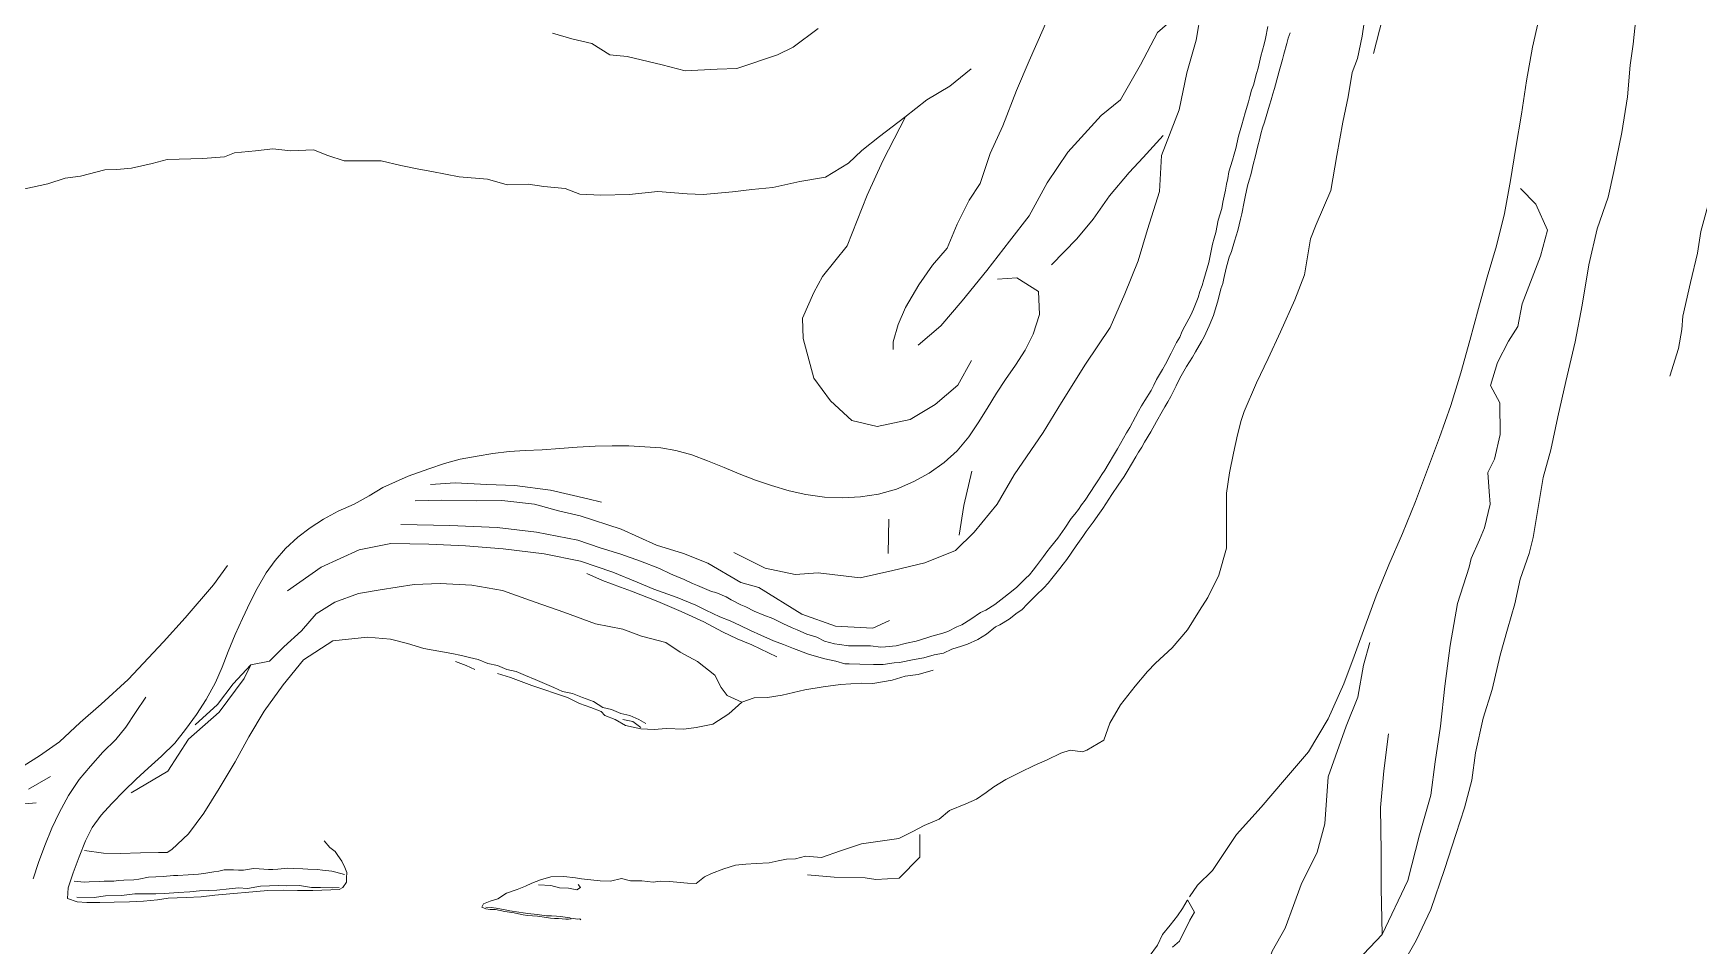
# Model space of a CAD drawing. Extents: x 683321 to 688873, y 7661944 to 7668387.
# Drawn here: x 685194.4 to 685610.5, y 7665396.5 to 7665624.4 of the extents above; entities that cross this region are included whole.
import ezdxf

# ---------------------------------------------------------------- set-up
doc = ezdxf.new("R2010")
doc.units = 0
doc.header["$MEASUREMENT"] = 0
doc.layers.add('01 CRESTA_Line', color=3, linetype='Continuous', lineweight=20)

msp = doc.modelspace()

# ---------------------------------------------------------------- linework, layer by layer
at = {"layer": '01 CRESTA_Line'}
for points in [[(685409.27, 7665545.47, 4226.47), (685409.26, 7665547.36, 4227.82), (685410.5, 7665551.67, 4228.72), (685412.33, 7665555.91, 4229.86), (685415.65, 7665561.63, 4231), (685419.08, 7665566.51, 4231.53), (685422.77, 7665570.76, 4231.94), (685425.22, 7665576.76, 4232.76), (685428.27, 7665582.71, 4232.97), (685431.02, 7665586.95, 4233.49), (685433.51, 7665594.44, 4234.38), (685436.63, 7665601.3, 4235.21), (685440.05, 7665610.16, 4236.26), (685443.25, 7665617.56, 4237.43), (685446.75, 7665625.45, 4238.26), (685449.58, 7665632, 4238.82), (685452.23, 7665637.48, 4238.64), (685455.66, 7665642.46, 4238.08), (685459.24, 7665647.72, 4237.6)], [(685527.38, 7665629.98, 4201.29), (685526.44, 7665623.74, 4200.92), (685525.31, 7665618.11, 4201), (685523.98, 7665614.64, 4200.7), (685522.91, 7665608.54, 4200.3), (685521.63, 7665602.24, 4200.03), (685520.15, 7665593.88, 4199.61), (685518.63, 7665585.18, 4199.29), (685514.93, 7665576.67, 4199.63), (685513.5, 7665573.07, 4199.21), (685512.01, 7665564.1, 4198.92), (685509.6, 7665557.87, 4198.93), (685506.01, 7665549.84, 4198.85), (685502.99, 7665543.22, 4198.61), (685500.04, 7665537.09, 4198.7), (685496.93, 7665529.93, 4197.7), (685496.17, 7665527.72, 4197.83), (685495.3, 7665524.13, 4198.07), (685494.27, 7665519.54, 4198.13), (685493.27, 7665514.64, 4197.93), (685492.52, 7665509.59, 4197.98), (685492.52, 7665502.29, 4198.84), (685492.52, 7665495.78, 4198.85), (685490.59, 7665489.05, 4198.5), (685487.9, 7665483.47, 4198.46), (685485.84, 7665480.28, 4198.48), (685482.84, 7665475.4, 4198.27), (685478.95, 7665470.95, 4198.55), (685474.81, 7665467.1, 4198.49), (685472.79, 7665464.97, 4198.7), (685469.73, 7665461.37, 4198.83), (685466.06, 7665456.7, 4198.65), (685463.36, 7665452.14, 4198.17), (685461.93, 7665447.82, 4197.95), (685457.67, 7665445.34, 4197.79), (685456.61, 7665444.98, 4197.29), (685453.51, 7665445.34, 4197.23), (685451.16, 7665444.6, 4197.21), (685447.72, 7665442.97, 4197.3), (685444.53, 7665441.54, 4197), (685441.08, 7665439.84, 4197.56), (685437.41, 7665437.99, 4197.45), (685434.43, 7665436.23, 4197.46), (685432.49, 7665434.77, 4197.47), (685430.05, 7665433.1, 4198.02), (685427.44, 7665431.99, 4198.38), (685423.34, 7665430.27, 4198.3), (685420.76, 7665428.14, 4198.22), (685417.04, 7665426.52, 4198.14), (685414.22, 7665425.04, 4198.54), (685410.65, 7665423.27, 4197.99), (685407.21, 7665422.82, 4198.14), (685401.38, 7665421.95, 4198.13), (685396.08, 7665420.2, 4197.85), (685391.39, 7665418.51, 4197.92), (685387.4, 7665418.84, 4197.41), (685384.83, 7665418.23, 4196.29), (685382.6, 7665418.15, 4196.44), (685380.52, 7665417.73, 4196.33), (685378.29, 7665417.19, 4196.18), (685375.02, 7665417.01, 4196.2), (685372.47, 7665416.89, 4195.95), (685369.86, 7665416.64, 4195.85), (685366.96, 7665415.69, 4195.59), (685363.9, 7665414.58, 4195.13), (685362.14, 7665413.68, 4194.54), (685360.06, 7665412.07, 4193.7), (685357.87, 7665412.16, 4193.4), (685353.36, 7665412.53, 4193.28), (685351.04, 7665412.65, 4193.83), (685349.29, 7665412.41, 4193.82), (685346.49, 7665412.7, 4193.74), (685343.68, 7665412.74, 4194.19), (685341.36, 7665413.28, 4193.98), (685338.64, 7665412.62, 4193.89), (685336.08, 7665412.69, 4193.53), (685331.38, 7665413.18, 4193.47), (685329.91, 7665413.46, 4192.39), (685326.96, 7665413.82, 4191.91), (685323.77, 7665413.69, 4191.86), (685321.15, 7665412.94, 4191.84), (685318.99, 7665412.13, 4191.83), (685317.37, 7665411.36, 4191.82), (685315.3, 7665410.52, 4191.81), (685312.68, 7665409.6, 4191.79), (685310.52, 7665408.22, 4191.76), (685308.58, 7665407.64, 4191.74), (685306.93, 7665407.01, 4191.7), (685306.52, 7665406.14, 4191.64), (685307.46, 7665405.75, 4191.48), (685308.59, 7665405.59, 4191.49), (685309.87, 7665405.52, 4191.43), (685311.09, 7665405.3, 4191.38), (685312.24, 7665405.07, 4191.41), (685314.58, 7665404.69, 4191.38), (685315.69, 7665404.44, 4191.38), (685316.85, 7665404.23, 4191.43), (685317.94, 7665404.03, 4191.45), (685319.17, 7665403.99, 4191.44), (685320.42, 7665403.88, 4191.41), (685322.63, 7665403.59, 4191.35), (685323.64, 7665403.38, 4191.4), (685324.62, 7665403.27, 4191.39), (685325.66, 7665403.27, 4191.34), (685327.46, 7665403.18, 4191.3), (685328.15, 7665403.13, 4191.36), (685329.41, 7665403.29, 4191.17), (685330.42, 7665403.14, 4190.86), (685331.02, 7665403.23, 4190.08), (685331.23, 7665403.01, 4190.59)], [(685369.44, 7665494.73, 4201.1), (685377.3, 7665490.82, 4202.24), (685384.81, 7665489.28, 4204.14), (685390.53, 7665489.64, 4204.97), (685401.05, 7665488.43, 4206.46), (685409.18, 7665490.23, 4208.33), (685417.2, 7665492.17, 4208.46), (685424.83, 7665495.21, 4209.68), (685429.54, 7665499.82, 4209.65), (685435.24, 7665506.84, 4210.44), (685439.53, 7665514.15, 4210.67), (685446.72, 7665524.71, 4210.54), (685451.34, 7665532.22, 4211.47), (685457.36, 7665541.82, 4211.98), (685463.5, 7665550.94, 4211.89), (685467.11, 7665559.38, 4212.5), (685470.51, 7665567.58, 4213.41), (685472.77, 7665575.43, 4213.99), (685475.81, 7665584.9, 4214.8), (685476.27, 7665593.88, 4216.87), (685480.73, 7665605.31, 4215.32), (685482.64, 7665614.54, 4214.94), (685484.95, 7665622.75, 4216.12), (685486.21, 7665630.06, 4217.64)], [(685482.11, 7665630.51, 4219.36), (685475.27, 7665624.64, 4220.59), (685471.1, 7665616.56, 4220.79), (685466.03, 7665607.81, 4221.55), (685461.27, 7665603.9, 4222.81), (685452.93, 7665594.73, 4224.89), (685447.71, 7665587.11, 4225.48), (685443.25, 7665578.84, 4224.82), (685438.3, 7665572.48, 4224.53), (685432.7, 7665565.15, 4224.43), (685426.48, 7665557.57, 4224.48), (685421.19, 7665551.33, 4224.82), (685415.5, 7665546.55, 4225.2)], [(685502.84, 7665626.1, 4199.36), (685502.29, 7665623.14, 4199.25), (685501.98, 7665621.68, 4199.28), (685501.15, 7665618.73, 4199.17), (685500.44, 7665615.7, 4199.1), (685500, 7665614.37, 4199.12), (685499.27, 7665611.48, 4198.98), (685498.81, 7665610.23, 4199.04), (685498.34, 7665608.64, 4198.89), (685498.02, 7665607.3, 4198.86), (685497.21, 7665604.53, 4198.82), (685496.81, 7665603.06, 4198.74), (685496.38, 7665601.59, 4198.67), (685495.56, 7665598.73, 4198.61), (685494.9, 7665595.69, 4198.49), (685494.45, 7665594.26, 4198.38), (685494.03, 7665592.7, 4198.33), (685493.17, 7665589.79, 4198.21), (685492.86, 7665588.15, 4198.24), (685492.55, 7665586.72, 4198.2), (685492.33, 7665585.26, 4198.17), (685491.67, 7665582.23, 4198.07), (685491.38, 7665580.67, 4198.08), (685490.5, 7665577.78, 4197.98), (685489.86, 7665574.71, 4197.98), (685489.44, 7665573.28, 4197.87), (685489.02, 7665571.77, 4197.85), (685488.12, 7665567.21, 4197.55), (685487.3, 7665564.37, 4197.49), (685486.91, 7665562.91, 4197.51), (685486.46, 7665561.42, 4197.43), (685485.89, 7665559.92, 4197.38), (685485.44, 7665558.43, 4197.36), (685484.31, 7665555.51, 4197.28), (685483.62, 7665554.03, 4197.27), (685482.1, 7665551.3, 4197.16), (685481.49, 7665549.99, 4197.14), (685480.9, 7665548.55, 4197.12), (685480.05, 7665547.18, 4197.13), (685478.71, 7665544.54, 4197.05), (685477.3, 7665541.81, 4197.05), (685476.56, 7665540.47, 4197.02), (685475.08, 7665537.91, 4196.94), (685474.4, 7665536.5, 4196.92), (685473.69, 7665535.22, 4196.87), (685472.14, 7665532.68, 4196.86), (685471.35, 7665531.38, 4196.89), (685470.58, 7665530.03, 4196.77), (685469.84, 7665528.65, 4196.78), (685468.38, 7665525.99, 4196.76), (685467.57, 7665524.61, 4196.79), (685465.35, 7665520.67, 4196.75), (685464.57, 7665519.42, 4196.72), (685462.99, 7665516.69, 4196.64), (685462.19, 7665515.33, 4196.68), (685461.39, 7665514.21, 4196.58), (685460.53, 7665512.88, 4196.57), (685459.72, 7665511.61, 4196.51), (685457.21, 7665507.84, 4196.41), (685456.36, 7665506.66, 4196.36), (685455.58, 7665505.5, 4196.39), (685454.64, 7665504.3, 4196.41), (685453.74, 7665503.19, 4196.34), (685452.16, 7665500.83, 4196.3), (685450.37, 7665498.32, 4196.25), (685448.57, 7665496.07, 4196.27), (685447.63, 7665494.9, 4196.3), (685446.79, 7665493.76, 4196.3), (685445.07, 7665491.43, 4196.23), (685444.21, 7665490.28, 4196.22), (685443.3, 7665489.17, 4196.12), (685442.32, 7665488.21, 4196.04), (685440.15, 7665486.1, 4196.17), (685439.21, 7665485.33, 4196.14), (685436.92, 7665483.51, 4196.08), (685434.67, 7665481.73, 4196.01), (685432.42, 7665480.33, 4195.95), (685431.08, 7665479.71, 4195.91), (685428.66, 7665478.11, 4195.85), (685426.43, 7665476.69, 4195.79), (685425.16, 7665476.19, 4195.75), (685422.91, 7665474.96, 4195.69), (685421.69, 7665474.62, 4195.66), (685418.93, 7665473.81, 4195.6), (685417.7, 7665473.38, 4195.57), (685415.03, 7665472.57, 4195.5), (685412.59, 7665472.05, 4195.44), (685410.02, 7665471.46, 4195.38), (685407.37, 7665471.13, 4195.32), (685406.18, 7665471.08, 4195.29), (685403.62, 7665471.46, 4195.23), (685400.8, 7665471.39, 4195.17), (685398.11, 7665471.42, 4195.11), (685395.82, 7665471.72, 4195.05), (685394.64, 7665471.9, 4195.02), (685392.08, 7665472.62, 4194.96), (685390.19, 7665473.55, 4194.91), (685387.7, 7665474.37, 4194.85), (685385.3, 7665475.39, 4194.79), (685384.04, 7665475.93, 4194.76), (685381.7, 7665476.99, 4194.7), (685379.23, 7665478.23, 4194.64), (685376.97, 7665479.09, 4194.58), (685374.56, 7665480.12, 4194.52), (685372.42, 7665481.19, 4194.46), (685371.24, 7665481.69, 4194.43), (685368.82, 7665482.93, 4194.37), (685367.54, 7665483.64, 4194.34), (685364.94, 7665484.71, 4194.27), (685363.84, 7665485.03, 4194.25), (685360.4, 7665486.46, 4194.16), (685359.16, 7665487.01, 4194.13), (685356.87, 7665488.1, 4194.07), (685355.84, 7665488.49, 4194.04), (685353.62, 7665489.42, 4193.99), (685350.88, 7665490.72, 4193.92), (685346.14, 7665492.6, 4193.88), (685341.25, 7665494.34, 4193.77), (685336.1, 7665495.92, 4193.71), (685330.51, 7665497.82, 4193.65), (685320.17, 7665499.79, 4193.5), (685310.32, 7665500.95, 4193.3), (685298.51, 7665501.5, 4193.12), (685286.26, 7665501.71, 4192.92)], [(685324.15, 7665624.46, 4248.63), (685328.99, 7665623.04, 4248.85), (685333.99, 7665621.86, 4248.99), (685338.46, 7665619.09, 4248.8), (685342.82, 7665618.61, 4246.88), (685351.51, 7665616.58, 4247.55), (685357.27, 7665615.06, 4247.66), (685365.32, 7665615.46, 4247.79), (685370.22, 7665615.67, 4247.7), (685380.35, 7665619.02, 4247.39), (685384.27, 7665620.93, 4247.03), (685390.52, 7665625.63, 4246.63)], [(685483.32, 7665408.69, 4193.4), (685485.28, 7665411.67, 4193.91), (685489.02, 7665415.29, 4193.97), (685495.03, 7665424.25, 4193.61), (685501.19, 7665431.13, 4193.71), (685507.07, 7665437.94, 4193.69), (685513.03, 7665444.97, 4193.52), (685517.94, 7665453.17, 4193.55), (685521.86, 7665461.93, 4193.72), (685524.43, 7665468.82, 4193.8), (685527.08, 7665476.2, 4193.76), (685529.97, 7665483.91, 4193.66), (685533.12, 7665491.65, 4193.68), (685536.55, 7665499.47, 4193.62), (685539.76, 7665507.46, 4193.46), (685542.74, 7665515.44, 4193.46), (685545.73, 7665523.44, 4193.45), (685548.63, 7665531.49, 4193.41), (685551.13, 7665539.64, 4193.48), (685553.35, 7665547.73, 4193.5), (685555.52, 7665555.7, 4193.59), (685557.68, 7665563.51, 4193.57), (685560.03, 7665571.32, 4193.39), (685561.99, 7665579.44, 4193.35), (685563.51, 7665587.66, 4193.31), (685564.83, 7665595.87, 4193.33), (685566.23, 7665604.2, 4193.27), (685567.5, 7665612.59, 4193.38), (685568.97, 7665620.94, 4193.36), (685570.89, 7665629.36, 4193.2)], [(685531.53, 7665628.1, 4199.19), (685529.3, 7665619.38, 4199.27)], [(685594.79, 7665628.13, 4173.09), (685594.16, 7665621.72, 4173.09), (685593.39, 7665616.46, 4175.55), (685592.75, 7665608.59, 4175.46), (685591.35, 7665599.63, 4175.12), (685589.34, 7665589.92, 4175.15), (685587.93, 7665583.48, 4175.56), (685585.12, 7665575.62, 4175.74), (685583.06, 7665566.63, 4175.92), (685581.38, 7665556.51, 4176.67), (685579.69, 7665547.34, 4175.89), (685577.34, 7665537.43, 4175.74), (685575.32, 7665528.63, 4175.58), (685573.61, 7665520.41, 4175.54), (685571.68, 7665513.46, 4175.76), (685570.16, 7665504.49, 4175.86), (685569.14, 7665498.45, 4176.2), (685568.13, 7665494.51, 4177.89), (685565.89, 7665488.1, 4177.07), (685564.55, 7665481.9, 4176.08), (685562.75, 7665475.59, 4175.83), (685560.92, 7665469.12, 4175.52), (685558.93, 7665460.49, 4175.43), (685556.7, 7665453.34, 4175.3), (685554.75, 7665444.68, 4175.34), (685553.81, 7665437.89, 4175.03), (685552.04, 7665430.96, 4175.21), (685549.84, 7665424.26, 4175.19), (685546.98, 7665415.55, 4175.16), (685543.61, 7665405.55, 4175.12), (685539.95, 7665397.83, 4175.1), (685535.91, 7665390.84, 4175.07)], [(685603.31, 7665538.77, 4145.74), (685605.46, 7665545.68, 4145.58), (685606.27, 7665550.48, 4145.96), (685606.53, 7665553.74, 4146.05), (685608.49, 7665562.2, 4146.52), (685610.2, 7665569.47, 4145.94), (685611.02, 7665574.94, 4145.62), (685613.08, 7665582.24, 4145.47), (685614.24, 7665587.12, 4145.43), (685617.13, 7665593.86, 4145.2), (685619.02, 7665601.76, 4145.02), (685620.99, 7665611.65, 4145.12), (685622.67, 7665620.57, 4145.11), (685623.78, 7665627.09, 4145.2)], [(685257.92, 7665485.2, 4191.91), (685266.36, 7665491.1, 4192.17), (685275.85, 7665495.38, 4192.49), (685283.8, 7665497.01, 4192.67), (685293.23, 7665496.83, 4192.83), (685302.42, 7665496.42, 4193.02), (685311.83, 7665495.63, 4193.28), (685322.04, 7665494.4, 4193.42), (685331.14, 7665492.57, 4193.63), (685339.24, 7665489.84, 4193.67), (685345.33, 7665487.36, 4193.73), (685349.45, 7665485.58, 4193.84), (685355.28, 7665483.48, 4193.98), (685359.94, 7665481.61, 4194.1), (685362.46, 7665480.36, 4194.16), (685366, 7665478.65, 4194.25), (685368.52, 7665477.63, 4194.31), (685371.04, 7665476.53, 4194.38), (685373.63, 7665475.24, 4194.44), (685376.24, 7665474.09, 4194.51), (685379.4, 7665472.67, 4194.59), (685381.87, 7665471.72, 4194.65), (685384.37, 7665470.72, 4194.71), (685388.12, 7665469.32, 4194.8), (685389.53, 7665468.94, 4194.84), (685392.2, 7665468.16, 4194.9), (685394.9, 7665467.55, 4194.97), (685397.15, 7665466.94, 4195.02), (685398.3, 7665466.96, 4195.05), (685400.93, 7665466.87, 4195.11), (685404.34, 7665466.77, 4195.19), (685406.8, 7665466.73, 4195.24), (685409.53, 7665467.14, 4195.31), (685410.83, 7665467.28, 4195.34), (685414.55, 7665467.97, 4195.42), (685416.95, 7665468.39, 4195.48), (685419.51, 7665469.14, 4195.54), (685421.82, 7665469.59, 4195.6), (685423.89, 7665470.6, 4195.65), (685426.37, 7665471.37, 4195.71), (685427.8, 7665471.84, 4195.74), (685430.41, 7665473.03, 4195.81), (685432.58, 7665474.37, 4195.87), (685434.81, 7665476.15, 4195.93), (685435.91, 7665476.67, 4195.96), (685438.26, 7665478.11, 4196.02), (685440.27, 7665479.67, 4196.08), (685441.38, 7665480.39, 4196.11), (685442.86, 7665481.91, 4195.78), (685443.92, 7665482.99, 4195.9), (685444.96, 7665484.04, 4196), (685446.9, 7665485.91, 4196.1), (685447.99, 7665487.08, 4196.05), (685448.93, 7665488.2, 4196.06), (685450.88, 7665490.71, 4196.19), (685451.71, 7665491.84, 4196.17), (685452.62, 7665492.96, 4196.19), (685455.01, 7665496.42, 4196.17), (685456.68, 7665498.76, 4196.24), (685457.46, 7665500, 4196.32), (685459.2, 7665502.3, 4196.38), (685460.82, 7665504.6, 4196.47), (685461.64, 7665505.7, 4196.52), (685463.11, 7665508.02, 4196.53), (685463.92, 7665509.26, 4196.61), (685465.46, 7665511.55, 4196.64), (685466.95, 7665513.76, 4196.68), (685467.73, 7665514.97, 4196.7), (685469.92, 7665518.64, 4196.81), (685470.56, 7665519.8, 4196.77), (685471.36, 7665521.02, 4196.82), (685472.09, 7665522.33, 4196.83), (685473.61, 7665524.87, 4196.87), (685475.05, 7665527.44, 4196.88), (685476.48, 7665529.93, 4196.87), (685477.16, 7665531.11, 4196.83), (685477.86, 7665532.41, 4196.82), (685478.6, 7665533.72, 4196.88), (685479.3, 7665535.05, 4196.96), (685479.95, 7665536.39, 4196.92), (685480.54, 7665537.64, 4196.97), (685481.26, 7665538.86, 4197.03), (685482.58, 7665541.19, 4197.08), (685484.07, 7665543.55, 4197.21), (685484.82, 7665544.87, 4197.27), (685486.33, 7665547.46, 4197.35), (685486.94, 7665548.63, 4197.28), (685488.24, 7665551.35, 4197.24), (685489.27, 7665553.9, 4197.22), (685490.45, 7665557.84, 4197.2), (685491.16, 7665560.59, 4197.28), (685491.59, 7665561.89, 4197.43), (685491.92, 7665563.18, 4197.53), (685492.44, 7665565.75, 4197.48), (685493.22, 7665568.48, 4197.58), (685493.76, 7665569.93, 4197.72), (685494.54, 7665572.52, 4197.77), (685495.35, 7665575.18, 4197.85), (685496.08, 7665577.98, 4198.07), (685496.4, 7665579.3, 4198.02), (685496.93, 7665582.31, 4198.12), (685497.18, 7665583.54, 4198.11), (685497.81, 7665586.31, 4198.18), (685498.19, 7665587.73, 4198.26), (685498.61, 7665589.1, 4198.33), (685499.31, 7665591.97, 4198.43), (685499.71, 7665593.48, 4198.48), (685500, 7665594.88, 4198.51), (685500.35, 7665596.36, 4198.5), (685500.78, 7665597.8, 4198.53), (685501.14, 7665599.33, 4198.64), (685501.52, 7665600.8, 4198.66), (685502.07, 7665602.22, 4198.77), (685503.29, 7665606.51, 4198.91), (685503.7, 7665607.8, 4198.93), (685504.09, 7665609.29, 4198.94), (685504.54, 7665610.66, 4198.98), (685505.34, 7665613.69, 4199.07), (685505.7, 7665614.93, 4199.11), (685506.52, 7665617.86, 4199.18), (685506.87, 7665619.2, 4199.22), (685507.61, 7665621.89, 4199.31), (685507.98, 7665623.21, 4199.37), (685508.43, 7665624.58, 4199.4)], [(685428.72, 7665615.58, 4239.76), (685423.45, 7665611.25, 4241.66), (685417.65, 7665607.77, 4242.76), (685412.17, 7665603.46, 4243.6), (685405.84, 7665598.66, 4244.56), (685401.43, 7665595.19, 4244.88), (685398.08, 7665592.03, 4245.16), (685392.37, 7665588.48, 4245.77), (685385.94, 7665587.4, 4245.77), (685379.21, 7665585.89, 4246.46), (685373.99, 7665585.37, 4247.45), (685369.12, 7665584.84, 4248.63), (685361.82, 7665584.15, 4249.8), (685357.83, 7665584.35, 4247.37), (685350.48, 7665584.91, 4247.7), (685343.34, 7665584.19, 4248.18), (685336.22, 7665584.03, 4248.92), (685330.99, 7665584.26, 4249.46), (685327.31, 7665585.63, 4249.93), (685322, 7665586.13, 4250.02), (685318.1, 7665586.71, 4250.15), (685312.86, 7665586.55, 4250.32), (685307.95, 7665587.96, 4250.03), (685300.84, 7665588.57, 4250.82), (685294, 7665589.94, 4251.3), (685290.73, 7665590.46, 4252.48), (685286.3, 7665591.43, 4252.43), (685281.32, 7665592.57, 4253.17), (685276.38, 7665592.57, 4254.01), (685272.07, 7665592.6, 4254.22), (685268.03, 7665593.89, 4254.33), (685264.47, 7665595.33, 4255.28), (685258.76, 7665595.06, 4256.04), (685254.29, 7665595.56, 4256.76), (685249.95, 7665595.05, 4257.3), (685244.69, 7665594.61, 4258.64), (685242.19, 7665593.57, 4258.6), (685236.78, 7665593.18, 4259.54), (685227.86, 7665592.94, 4261.2), (685224.12, 7665591.9, 4261.28), (685218.97, 7665590.74, 4261.38), (685215.29, 7665590.41, 4262.35), (685212.28, 7665590.32, 4261.79), (685206.24, 7665588.75, 4262.84), (685202.36, 7665588.23, 4262.93), (685198.07, 7665586.82, 4263.51), (685192.35, 7665585.54, 4263.91)], [(685428.86, 7665542.67, 4221.93), (685425.39, 7665536.54, 4223.04), (685419.74, 7665531.68, 4224.18), (685413.49, 7665527.98, 4225.25), (685405.26, 7665526.19, 4225.85), (685398.93, 7665527.71, 4226), (685393.63, 7665532.6, 4227.03), (685389.47, 7665538.3, 4227.63), (685386.79, 7665548.23, 4229.12), (685386.63, 7665553.3, 4229.86), (685389.47, 7665559.71, 4232.27), (685391.57, 7665563.64, 4233.19), (685397.75, 7665571.31, 4235.96), (685402.73, 7665583.96, 4238.27), (685406.66, 7665592.57, 4239.04), (685412.35, 7665603.56, 4239.53)], [(685476.69, 7665598.92, 4218.44), (685471.69, 7665593.41, 4219.13), (685468.23, 7665589.63, 4219.66), (685463.33, 7665583.82, 4219.94), (685459.23, 7665578.02, 4220.93), (685455.15, 7665573.12, 4221.26), (685448.84, 7665566.6, 4221.14)], [(685525.19, 7665392.72, 4180.73), (685531.44, 7665399.35, 4183.51), (685537.84, 7665412.8, 4182.18), (685540.76, 7665424.22, 4181.18), (685543.56, 7665434.08, 4180.31), (685544.66, 7665442.44, 4180.55), (685546.05, 7665451.33, 4180.63), (685547.07, 7665461.36, 4181), (685548.41, 7665471.52, 4181.43), (685550.23, 7665481.99, 4182.18), (685553.15, 7665491.04, 4183.02), (685553.71, 7665493.25, 4183.77), (685555.78, 7665497.89, 4184.16), (685556.98, 7665500.9, 4183.9), (685558.4, 7665506.78, 4184.55), (685558.16, 7665509.99, 4185.33), (685557.85, 7665514.68, 4185.92), (685559.49, 7665518.06, 4185.06), (685560.96, 7665524.17, 4185.16), (685560.82, 7665532.16, 4184.89), (685558.52, 7665536.44, 4187.4), (685560.27, 7665542.19, 4187.46), (685563.02, 7665547.51, 4186.96), (685565.35, 7665551.22, 4186.39), (685566.38, 7665556.88, 4187.74), (685571.01, 7665568.78, 4187.05), (685572.72, 7665575.23, 4187.05), (685569.79, 7665581.72, 4190.03), (685566, 7665585.65, 4191.94)], [(685267.14, 7665422.72, 4191.35), (685268.53, 7665421.05, 4191.79), (685269.82, 7665420.04, 4191.58), (685270.5, 7665419.01, 4191.57), (685271.56, 7665417.59, 4191.25), (685272.27, 7665416.07, 4191.11), (685272.8, 7665414.79, 4191.08), (685272.71, 7665413.45, 4191.23), (685272.66, 7665412.4, 4191.19), (685271.74, 7665411.07, 4191.16), (685270.89, 7665410.52, 4191.31), (685268.74, 7665410.48, 4191.45), (685264.25, 7665410.27, 4191.54), (685260.47, 7665410.3, 4191.64), (685256.83, 7665410.39, 4191.69), (685253.03, 7665410.31, 4191.7), (685239.75, 7665409.12, 4191.89), (685236.41, 7665408.71, 4191.84), (685232.66, 7665408.59, 4192.02), (685228.1, 7665408.36, 4191.88), (685225.43, 7665407.96, 4191.83), (685221.97, 7665407.61, 4191.88), (685218.49, 7665407.51, 4191.91), (685214.67, 7665407.4, 4191.74), (685211.09, 7665407.28, 4191.88), (685207.79, 7665407.27, 4191.82), (685205.36, 7665407.43, 4191.72), (685202.95, 7665408.27, 4192.33), (685203.17, 7665411, 4192.48), (685204.39, 7665414.75, 4192.65), (685205.91, 7665418.7, 4192.82), (685207.44, 7665422.68, 4192.82), (685209.11, 7665426.03, 4192.7), (685211.4, 7665429.13, 4192.66), (685214.02, 7665432.07, 4192.54), (685217.16, 7665435.16, 4192.5), (685220.17, 7665438.09, 4192.47), (685223.1, 7665440.83, 4192.51), (685226.44, 7665443.86, 4192.6), (685229.82, 7665447.08, 4192.56), (685232.5, 7665450.56, 4192.54), (685235.19, 7665454.3, 4192.7), (685237.65, 7665457.98, 4192.82), (685239.98, 7665462.23, 4192.95), (685241.65, 7665466.12, 4193), (685243.15, 7665470.01, 4193.18), (685244.87, 7665474.24, 4193.58), (685246.7, 7665478.26, 4193.88), (685248.58, 7665482.29, 4194.09), (685250.35, 7665485.77, 4194.28), (685252.6, 7665489.66, 4194.66), (685254.85, 7665492.77, 4195.04), (685257.44, 7665495.73, 4195.46), (685260.49, 7665498.56, 4195.94), (685263.62, 7665500.9, 4196.4), (685266.92, 7665503.05, 4197), (685270.62, 7665505.03, 4197.75), (685274.6, 7665506.82, 4198.46), (685278.37, 7665508.87, 4199.11), (685281.75, 7665510.96, 4199.64), (685288.07, 7665513.77, 4200.42), (685293.26, 7665515.62, 4201.06), (685297.16, 7665517, 4201.67), (685301.1, 7665518.01, 4202.34), (685305.29, 7665518.8, 4202.91), (685309.23, 7665519.43, 4203.57), (685313.31, 7665519.96, 4204.12), (685317.31, 7665520.22, 4204.66), (685321.59, 7665520.36, 4205.21), (685326, 7665520.73, 4205.66), (685330.32, 7665521.06, 4206.18), (685334.78, 7665521.3, 4206.68), (685339.1, 7665521.41, 4207.16), (685343.22, 7665521.35, 4207.76), (685347.21, 7665521.17, 4208.39), (685351.23, 7665520.84, 4209.13), (685354.99, 7665520.2, 4209.79), (685358.95, 7665519.13, 4210.38), (685362.9, 7665517.62, 4210.88), (685367.06, 7665515.98, 4211.39), (685370.8, 7665514.4, 4211.88), (685374.84, 7665512.82, 4212.4), (685378.87, 7665511.51, 4212.94), (685383.26, 7665510.17, 4213.61), (685387.42, 7665509.23, 4214.22), (685392.12, 7665508.55, 4214.96), (685396.52, 7665508.39, 4215.59), (685401.07, 7665508.63, 4216.13), (685405.58, 7665509.33, 4216.71), (685410.1, 7665510.54, 4217.24), (685414.39, 7665512.45, 4217.71), (685418.27, 7665514.58, 4218.14), (685422.02, 7665517.19, 4218.55), (685425.24, 7665520.14, 4218.93), (685428.15, 7665523.6, 4219.42), (685430.48, 7665527.1, 4219.83), (685432.77, 7665530.67, 4220.06), (685435.11, 7665534.52, 4220.39), (685437.36, 7665537.92, 4220.69), (685439.87, 7665541.52, 4221.02), (685442.26, 7665545.31, 4221.34), (685444.26, 7665549.27, 4221.62), (685445.79, 7665554.2, 4221.82), (685445.57, 7665559.95, 4221.87), (685440.18, 7665563.37, 4222.06), (685435.36, 7665563, 4222.14)], [(685428.91, 7665515.09, 4214.66), (685426.94, 7665506.5, 4212.92), (685425.74, 7665499.07, 4211.1)], [(685293.64, 7665511.68, 4199.34), (685299.8, 7665512.11, 4198.35), (685307.76, 7665511.73, 4198.6), (685314.77, 7665511.44, 4198.84), (685323.69, 7665510.28, 4198.76), (685332.95, 7665508.16, 4198.71), (685336.43, 7665507.28, 4198.26)], [(685289.86, 7665507.65, 4196.16), (685296.52, 7665507.8, 4196.22), (685305.07, 7665507.6, 4196.31), (685311.51, 7665507.76, 4196.37), (685319.63, 7665506.83, 4196.45), (685325.66, 7665505.15, 4196.51), (685331.04, 7665503.88, 4196.57), (685341.33, 7665500.57, 4195.17), (685350.14, 7665496.53, 4195.9), (685356.92, 7665494.5, 4196.15), (685362.96, 7665492.09, 4196.12), (685371.24, 7665487.21, 4196.53), (685375.68, 7665485.97, 4196.66), (685386.43, 7665479.33, 4195.81), (685394.86, 7665476.34, 4195.93), (685404.16, 7665475.81, 4196.22), (685408.39, 7665477.74, 4196.33)], [(685408.22, 7665503.03, 4213.06), (685408.03, 7665494.46, 4210.11)], [(685160.94, 7665479, 4195.61), (685164.94, 7665474, 4195.23), (685168, 7665470, 4195.34), (685171.69, 7665465, 4195.74), (685174.88, 7665460, 4196.11), (685178.25, 7665454, 4196.71), (685180.5, 7665448, 4196.32), (685183.69, 7665442.5, 4196.35), (685187.44, 7665441, 4197.14), (685192.13, 7665441.5, 4198.04), (685195.98, 7665443.95, 4198.06), (685200.98, 7665447.41, 4198.08), (685206.17, 7665452.23, 4198.1), (685211.37, 7665456.85, 4198.11), (685218.1, 7665463.01, 4198.15), (685226.95, 7665472.44, 4198.2), (685232.34, 7665478.41, 4198.24), (685239.46, 7665486.69, 4198.28), (685242.92, 7665491.5, 4198.31)], [(685332.71, 7665489.51, 4194.28), (685336.66, 7665487.73, 4194.4), (685341.11, 7665486.07, 4194.24), (685343.88, 7665485.06, 4194.3), (685350.43, 7665482.49, 4194.7), (685356.31, 7665479.98, 4194.94), (685361.92, 7665477.41, 4195.07), (685366.64, 7665474.88, 4195.3), (685370.32, 7665473.15, 4195.49), (685373.99, 7665471.67, 4195.43), (685380.2, 7665468.65, 4195.51)], [(685248.82, 7665466.64, 4194.36), (685253.42, 7665467.61, 4194.9), (685257.03, 7665471.15, 4194.96), (685261.48, 7665475.13, 4195.2), (685265.12, 7665479.42, 4194.8), (685269.8, 7665482.32, 4195.25), (685275.69, 7665484.46, 4195.29), (685281.11, 7665485.43, 4195.59), (685289.58, 7665486.73, 4195.37), (685296.08, 7665486.96, 4195.39), (685303.99, 7665486.6, 4195.78), (685311.65, 7665485.26, 4195.86), (685319.86, 7665482.36, 4195.97), (685327.02, 7665479.79, 4196.85), (685334.9, 7665476.91, 4196.58), (685341.74, 7665475.62, 4196.97), (685346.42, 7665473.84, 4196.76), (685352.48, 7665472.22, 4197.08), (685356.06, 7665469.8, 4197.21), (685360.42, 7665467.51, 4197.13), (685364.7, 7665464.13, 4197.65), (685366.31, 7665460.97, 4197.56), (685367.83, 7665459.04, 4198.1), (685371.46, 7665457.33, 4198.72)], [(685347.5, 7665452, 4193.93), (685345.69, 7665453, 4193.96), (685343.44, 7665454, 4194), (685341.25, 7665454.5, 4194.15), (685338.88, 7665455.5, 4194.08), (685336.69, 7665456, 4194.05), (685334.38, 7665457.5, 4194.05), (685331.62, 7665458.5, 4193.98), (685329.19, 7665459.5, 4193.98), (685326.69, 7665460, 4194.01), (685324.5, 7665461, 4194.11), (685322.12, 7665462, 4194.09), (685319.81, 7665463, 4194.15), (685317.44, 7665464, 4194.06), (685315.06, 7665465, 4194.04), (685312.75, 7665465.5, 4194.07), (685310.44, 7665466.5, 4194.09), (685308, 7665467, 4194.15), (685305.62, 7665468, 4194.29), (685303.44, 7665468.5, 4194.26), (685301.38, 7665469, 4194.27), (685299, 7665469.5, 4194.42), (685296.64, 7665469.9, 4194.48), (685292.03, 7665470.79, 4194.44), (685287.95, 7665472.03, 4194.54), (685283.69, 7665473.1, 4192.83), (685277.92, 7665473.61, 4192.86), (685269.25, 7665472.67, 4192.9), (685261.93, 7665467.95, 4192.92), (685256.82, 7665461.71, 4192.92), (685252.15, 7665455.13, 4192.85), (685248.31, 7665448.71, 4192.82), (685244.83, 7665442.44, 4192.9), (685240.91, 7665435.77, 4192.89), (685237.05, 7665429.59, 4192.91), (685233.23, 7665424.44, 4192.95), (685229.02, 7665420.58, 4192.9), (685227.89, 7665419.78, 4193.51), (685225.68, 7665419.77, 4193.94), (685221.19, 7665419.7, 4194.44), (685216.11, 7665419.58, 4194.37), (685211.98, 7665419.6, 4194.35), (685207.25, 7665420.32, 4194.67)], [(685528.35, 7665472.29, 4192.49), (685526.81, 7665466.56, 4192.28), (685525.35, 7665458.6, 4192.02), (685522.41, 7665451.38, 4191.87), (685519.74, 7665443.87, 4191.91), (685517.92, 7665438.68, 4192.22), (685517.12, 7665426.97, 4192.17), (685515.21, 7665419.9, 4192.22), (685511.2, 7665411.82, 4191.95), (685509.26, 7665406.54, 4192.14), (685507.2, 7665400.91, 4191.51), (685503.98, 7665395.18, 4191.37), (685502.08, 7665389.67, 4191.74), (685500.1, 7665383.42, 4191.42), (685496.5, 7665376.69, 4191.49), (685493.14, 7665368.35, 4188.14)], [(685304.75, 7665465.5, 4194.15), (685302.62, 7665466.5, 4194.25), (685299.88, 7665467.5, 4194.31)], [(685218.91, 7665434.73, 4192.41), (685228.06, 7665440.08, 4192.51), (685233.22, 7665448.08, 4192.87), (685240.87, 7665454.85, 4193.3), (685247.15, 7665463.26, 4194.1), (685248.82, 7665466.64, 4194.36), (685244.38, 7665461.92, 4194.09), (685240.42, 7665456.79, 4193.6), (685234.88, 7665451.71, 4193.05)], [(685419.26, 7665465.38, 4197.95), (685415.54, 7665464.22, 4198.47), (685412.24, 7665463.84, 4199), (685409.02, 7665462.84, 4198.95), (685404.15, 7665462.01, 4199.12), (685401.27, 7665462.07, 4199.63), (685396.11, 7665461.72, 4199.29), (685391.75, 7665461.15, 4199.13), (685387.18, 7665460.42, 4199.03), (685381.56, 7665459.08, 4199), (685377.89, 7665458.49, 4198.86), (685374.57, 7665458.42, 4198.84), (685371.46, 7665457.33, 4198.72), (685368.2, 7665454.46, 4197.78), (685364.25, 7665451.83, 4197.01), (685360.08, 7665451.02, 4196.53), (685356.96, 7665450.64, 4196.15), (685352.51, 7665450.77, 4195.96), (685349.52, 7665450.49, 4195.49), (685346.19, 7665450.69, 4195.39), (685342.43, 7665451.49, 4195.14), (685339.77, 7665452.98, 4194.37), (685337.25, 7665454, 4194.06), (685336.31, 7665455, 4194.04), (685333.69, 7665456, 4194.05), (685330.88, 7665457, 4194), (685327.94, 7665458.5, 4194.01), (685324.94, 7665459.5, 4194.02), (685322, 7665460.5, 4194.06), (685319, 7665461.5, 4194.09), (685316.31, 7665462.5, 4194.03), (685313.69, 7665463.5, 4194.04), (685310.44, 7665464.5, 4194.05)], [(685194.37, 7665413.2, 4192.52), (685195.71, 7665417.33, 4192.88), (685197.3, 7665421.55, 4193.02), (685199.09, 7665425.87, 4193.01), (685200.88, 7665429.67, 4192.95), (685203.26, 7665434.05, 4192.86), (685205.91, 7665438.04, 4192.7), (685208.75, 7665441.39, 4192.68), (685211.82, 7665444.85, 4192.76), (685215.02, 7665447.99, 4192.74), (685217.56, 7665451.11, 4192.65), (685219.93, 7665454.76, 4192.65), (685222.54, 7665458.59, 4192.82)], [(685346.19, 7665451, 4193.93), (685344.19, 7665452.5, 4193.91), (685341.69, 7665453, 4193.92)], [(685533, 7665449.4, 4188.32), (685531.83, 7665440.22, 4187.61), (685531.06, 7665431, 4186.98), (685531.15, 7665419.93, 4185.65), (685531.18, 7665410.86, 4185.08), (685531.44, 7665399.35, 4183.51)], [(685198.7, 7665438.81, 4190.36), (685193.24, 7665435.62, 4190.32)], [(685186.72, 7665431.41, 4190.15), (685195.14, 7665432.21, 4190.5)], [(685415.89, 7665424.25, 4196), (685415.94, 7665418.63, 4195.84), (685410.74, 7665413.39, 4195.73), (685404.96, 7665413.07, 4195.5), (685402.26, 7665413.5, 4196.02), (685394.56, 7665413.62, 4196.12), (685387.86, 7665414.25, 4196.6)], [(685272.18, 7665414.34, 4190.7), (685270.02, 7665414.88, 4190.72), (685269.02, 7665415.17, 4190.75), (685266.69, 7665415.37, 4190.7), (685265.46, 7665415.53, 4190.74), (685263.05, 7665415.62, 4190.65), (685261.75, 7665415.69, 4190.65), (685259.35, 7665415.79, 4190.67), (685258.03, 7665415.9, 4190.76), (685255.56, 7665415.6, 4190.68), (685254.31, 7665415.53, 4190.71), (685253.16, 7665415.55, 4190.71), (685250.87, 7665415.69, 4190.73), (685249.48, 7665415.76, 4190.83), (685246.95, 7665415.42, 4190.83), (685245.67, 7665415.37, 4190.85), (685244.44, 7665415.45, 4190.79), (685242.12, 7665415.45, 4190.64), (685240.76, 7665415.15, 4190.71), (685239.56, 7665414.98, 4190.61), (685237.04, 7665414.55, 4190.62), (685235.69, 7665414.42, 4190.72), (685234.44, 7665414.29, 4190.71), (685233.11, 7665414.19, 4190.74), (685230.55, 7665414.06, 4190.82), (685229.44, 7665414.01, 4190.74), (685226.92, 7665413.76, 4190.86), (685223.18, 7665413.67, 4190.98), (685220.77, 7665413.16, 4190.99), (685219.55, 7665412.99, 4191.02), (685217.05, 7665412.88, 4190.87), (685215.69, 7665412.8, 4190.89), (685214.54, 7665412.66, 4190.83), (685212.12, 7665412.64, 4190.82), (685210.85, 7665412.55, 4190.72), (685208.36, 7665412.45, 4190.74), (685207.12, 7665412.39, 4190.7), (685204.65, 7665412.67, 4190.67)], [(685270.88, 7665411.01, 4191.24), (685269.07, 7665410.93, 4191.42), (685266.23, 7665411.01, 4191.51), (685263.97, 7665411.01, 4191.52), (685260.93, 7665411.51, 4191.46), (685257.81, 7665411.46, 4191.56), (685255.69, 7665411.54, 4191.64), (685253.42, 7665411.45, 4191.64), (685251.16, 7665411.38, 4191.52), (685247.95, 7665410.82, 4191.65), (685245.73, 7665410.95, 4191.64), (685243.35, 7665410.72, 4191.71), (685240.26, 7665410.38, 4191.75), (685238.19, 7665410.33, 4191.86), (685235.92, 7665410.19, 4191.82), (685233.58, 7665409.99, 4191.69), (685230.62, 7665409.82, 4191.96), (685227.33, 7665409.59, 4191.77), (685225.07, 7665409.45, 4191.92), (685223.08, 7665409.48, 4191.88), (685219.79, 7665409.43, 4191.96), (685216.43, 7665409.09, 4191.81), (685212.47, 7665408.93, 4191.84), (685209.64, 7665408.58, 4191.72), (685205.27, 7665408.61, 4191.91)], [(685320.66, 7665411.71, 4191.72), (685323.71, 7665411.57, 4191.93), (685325.87, 7665410.97, 4191.88), (685328.18, 7665410.88, 4192.09), (685330.27, 7665410.48, 4192.34), (685331.16, 7665411.02, 4192.51), (685330.57, 7665411.79, 4192.84)], [(685307.53, 7665406.18, 4191.57), (685308.8, 7665406.04, 4191.42), (685310.09, 7665405.91, 4191.41), (685312.36, 7665405.5, 4191.48), (685313.47, 7665405.25, 4191.53), (685315.75, 7665404.9, 4191.49), (685316.83, 7665404.76, 4191.48), (685317.98, 7665404.54, 4191.49), (685320.28, 7665404.29, 4191.41), (685321.48, 7665404.1, 4191.44), (685322.69, 7665403.99, 4191.42), (685323.94, 7665403.95, 4191.39), (685325.13, 7665403.91, 4191.3), (685326.19, 7665403.82, 4191.3), (685328.49, 7665403.48, 4191.27), (685328.96, 7665403.24, 4191.23)], [(685473.23, 7665393.8, 4193.58), (685475.33, 7665396.61, 4193.5), (685476.57, 7665399.31, 4193.53), (685478.47, 7665401.64, 4193.52), (685480.33, 7665403.99, 4193.36), (685481.58, 7665405.82, 4193.25), (685482.73, 7665407.84, 4193.37), (685482.79, 7665407.97, 4193.37), (685484.52, 7665404.93, 4193.45), (685483.37, 7665402.86, 4193.35), (685480.79, 7665397.61, 4193.36), (685479.09, 7665396.14, 4193.41)]]:
    msp.add_polyline3d(points, dxfattribs=at)

doc.saveas('drawing.dxf')
